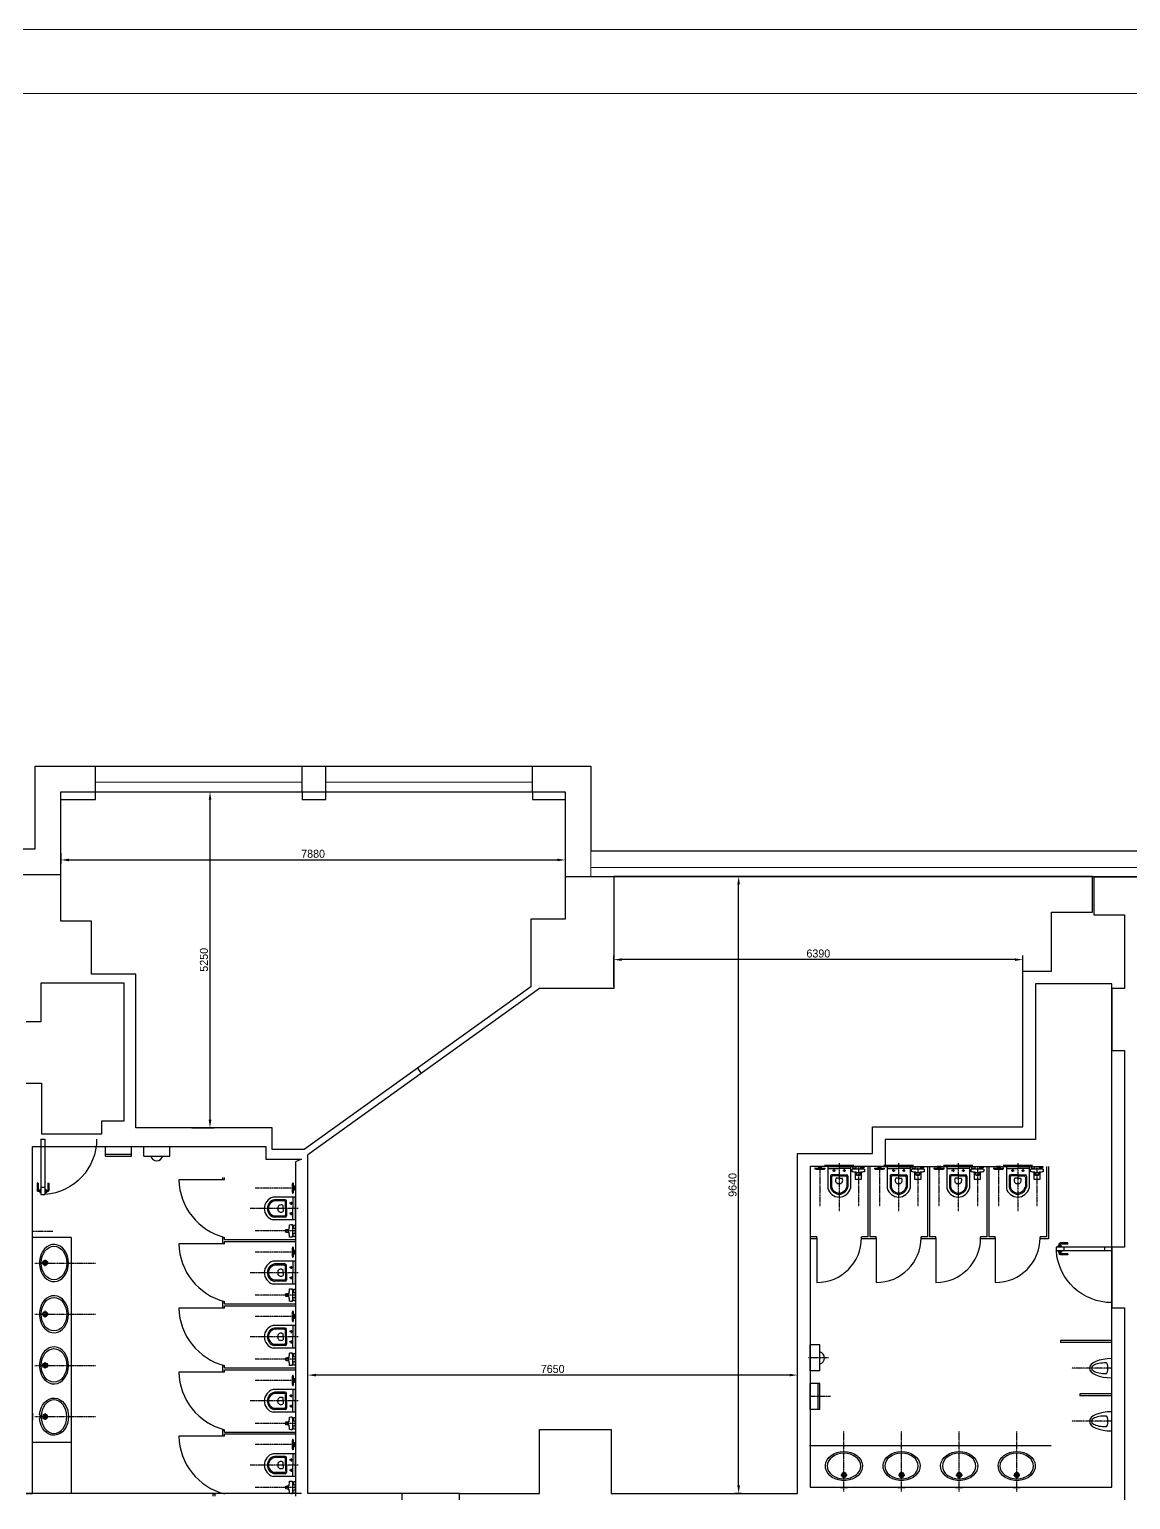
# Model space of a CAD drawing. Header units: millimetres. Extents: x 1179129 to 1254729, y -52846 to 614.
# Drawn here: x 1205287 to 1222490, y -22354 to 614 of the extents above; entities that cross this region are included whole.
import ezdxf

# ---------------------------------------------------------------- set-up
doc = ezdxf.new("R2010")
doc.units = ezdxf.units.MM
doc.linetypes.add('DASHDOT2', pattern=[12.7, 6.35, -3.175, 0, -3.175])
doc.layers.add('Qapi', color=7, linetype='Continuous')
doc.layers.add('Santexnika', color=7, linetype='Continuous')

msp = doc.modelspace()

# ---------------------------------------------------------------- linework, layer by layer
at = {"color": 0, "lineweight": -2, "transparency": 16777216}
for p, q in [((1207822, -11296), (1208171, -11296)), ((1208109, -16421), (1208109, -11421)), ((1205779, -12257), (1205779, -12423)), ((1205904, -12361), (1213534, -12361)), ((1213659, -12257), (1213659, -12423)), ((1216413, -12618), (1216305, -12618)), ((1216367, -22133), (1216367, -12743)), ((1214417, -14336), (1214417, -13856)), ((1220682, -13918), (1214542, -13918)), ((1220807, -14658), (1220807, -13856)), ((1207822, -16546), (1208171, -16546)), ((1209637, -20825), (1209637, -20347)), ((1217162, -20409), (1209762, -20409)), ((1217287, -20825), (1217287, -20347)), ((1216413, -22258), (1216305, -22258))]:
    msp.add_line(p, q, dxfattribs=at)
for p, q in [((1209637, -22258), (1209637, -16968)), ((1211107, -22258), (1209637, -22258))]:
    msp.add_line(p, q)
at = {"color": 251, "lineweight": 5, "true_color": 0x636466}
msp.add_lwpolyline([(1179129, -52846), (1254729, -52846), (1254729, 614), (1179129, 614), (1179129, -52846)], dxfattribs=at)
msp.add_lwpolyline([(1180129, -51846), (1253729, -51846), (1253729, -386), (1180129, -386)], close=True, dxfattribs=at)
msp.add_lwpolyline([(1197567, -12188), (1205379, -12188), (1205379, -10896), (1214059, -10896), (1214059, -12218), (1232267, -12218), (1232267, -19288), (1234657, -19288), (1234657, -17368), (1234657, -17368, -1.008634), (1248694, -17534), (1248694, -20980), (1252096, -20980), (1252096, -30710)], format="xyb")
at = {"color": 1, "lineweight": 30}
msp.add_lwpolyline([(1197967, -12588), (1205779, -12588), (1205779, -11296), (1213659, -11296), (1213659, -12618), (1231867, -12618), (1231867, -19688), (1234697, -19688), (1234697, -17768), (1235077, -17768), (1235058, -17523, -1.020731), (1248294, -17530), (1248294, -21380), (1251696, -21380), (1251696, -30310)], format="xyb", dxfattribs=at)
for points in [[(1206319, -11296), (1206319, -10896)], [(1209549, -11296), (1209549, -10896)], [(1209919, -11296), (1209919, -10896)], [(1213149, -11296), (1213149, -10896)], [(1209579, -16886), (1209079, -16886), (1209079, -16546), (1206949, -16546), (1206949, -14146), (1206259, -14146), (1206259, -13316), (1205779, -13316), (1205779, -11416), (1206319, -11416), (1206319, -11296), (1209549, -11296), (1209549, -11416), (1209919, -11416), (1209919, -11296), (1213149, -11296), (1213149, -11416), (1213659, -11416), (1213659, -13286), (1213119, -13286)], [(1212007, -22258), (1213257, -22258), (1213257, -21258), (1214377, -21258), (1214377, -22258), (1217287, -22258), (1217287, -16948), (1218457, -16948), (1218457, -16528), (1220807, -16528), (1220807, -14098), (1221257, -14098), (1221257, -13178), (1221897, -13178), (1221897, -12618), (1214417, -12618), (1214417, -14368), (1213257, -14368), (1209637, -16968)], [(1229867, -12628), (1221917, -12628), (1221917, -13218), (1222397, -13218), (1222397, -14368), (1222197, -14368), (1222197, -15338), (1222397, -15338), (1222397, -18408), (1222197, -18408), (1222197, -19358), (1222397, -19358), (1222397, -22358)], [(1213119, -13286), (1213119, -14344)], [(1205237, -15848), (1205477, -15848), (1205477, -16438), (1205477, -16638), (1206417, -16638), (1206417, -16438), (1206767, -16438), (1206767, -14288), (1205467, -14288), (1205467, -14888), (1205237, -14888)], [(1213119, -14344), (1209579, -16886)], [(1213257, -14368), (1209637, -16968)], [(1222197, -14368), (1222197, -14298), (1221007, -14298), (1221007, -16728), (1218657, -16728), (1218657, -17148), (1217487, -17148), (1217487, -22158), (1222197, -22158), (1222197, -14368)], [(1211349, -15615), (1211407, -15696)], [(1209537, -22258), (1205237, -22258), (1205337, -22258), (1205337, -16838), (1205337, -16838), (1208979, -16838), (1208979, -16838), (1208979, -17038), (1209537, -17038), (1209446, -17079), (1209446, -22299)], [(1218657, -17148), (1221007, -17148)], [(1212007, -22358), (1212007, -22258), (1211107, -22258), (1211107, -22358)]]:
    msp.add_lwpolyline(points)
at = {"color": 5, "lineweight": 5}
for points in [[(1209549, -11146), (1206319, -11146)], [(1213149, -11146), (1209919, -11146)], [(1232017, -19288), (1232017, -12478), (1214059, -12478)]]:
    msp.add_lwpolyline(points, dxfattribs=at)
at = {"lineweight": 5}
msp.add_lwpolyline([(1214059, -12218), (1214059, -12618), (1214417, -12618)], dxfattribs=at)
at = {"color": 0, "transparency": 16777216}
for points in [[(1208088, -11421), (1208130, -11421), (1208109, -11296)], [(1205904, -12340), (1205904, -12381), (1205779, -12361)], [(1213534, -12340), (1213534, -12381), (1213659, -12361)], [(1216346, -12743), (1216388, -12743), (1216367, -12618)], [(1214542, -13898), (1214542, -13939), (1214417, -13918)], [(1220682, -13898), (1220682, -13939), (1220807, -13918)], [(1208088, -16421), (1208130, -16421), (1208109, -16546)], [(1209762, -20389), (1209762, -20430), (1209637, -20409)], [(1217162, -20389), (1217162, -20430), (1217287, -20409)], [(1216346, -22133), (1216388, -22133), (1216367, -22258)]]:
    msp.add_solid(points, dxfattribs=at)
at = {"layer": 'Qapi'}
for p, q in [((1205468, -16721), (1205530, -16721)), ((1205468, -16721), (1205530, -16721)), ((1205468, -16721), (1205468, -17587)), ((1205530, -16721), (1205530, -17587)), ((1205468, -16836), (1205530, -16836)), ((1205468, -17472), (1205530, -17472)), ((1205468, -17587), (1205530, -17587)), ((1205468, -17587), (1205530, -17587)), ((1221330, -18408), (1221330, -18470)), ((1221330, -18408), (1221330, -18470)), ((1222197, -18408), (1221330, -18408)), ((1222197, -18470), (1221330, -18470)), ((1221446, -18408), (1221446, -18470)), ((1222081, -18408), (1222081, -18470)), ((1222197, -18408), (1222197, -18470)), ((1222197, -18408), (1222197, -18470))]:
    msp.add_line(p, q, dxfattribs=at)
at = {"layer": 'Qapi', "linetype": 'Continuous'}
for p, q in [((1205424, -17410), (1205406, -17410)), ((1205406, -17410), (1205406, -17525)), ((1205424, -17410), (1205424, -17525)), ((1205575, -17410), (1205575, -17525)), ((1205575, -17410), (1205593, -17410)), ((1205593, -17410), (1205593, -17525)), ((1205450, -17525), (1205424, -17525)), ((1205450, -17543), (1205424, -17543)), ((1205450, -17543), (1205424, -17543)), ((1205450, -17543), (1205424, -17543)), ((1205468, -17507), (1205450, -17507)), ((1205450, -17507), (1205450, -17561)), ((1205450, -17507), (1205450, -17561)), ((1205468, -17561), (1205450, -17561)), ((1205530, -17507), (1205548, -17507)), ((1205530, -17561), (1205548, -17561)), ((1205548, -17507), (1205548, -17561)), ((1205548, -17507), (1205548, -17561)), ((1205548, -17525), (1205575, -17525)), ((1205548, -17543), (1205575, -17543)), ((1205548, -17543), (1205575, -17543)), ((1205548, -17543), (1205575, -17543)), ((1221375, -18390), (1221375, -18363)), ((1221375, -18390), (1221375, -18363)), ((1221375, -18390), (1221375, -18363)), ((1221508, -18345), (1221393, -18345)), ((1221508, -18363), (1221393, -18363)), ((1221393, -18390), (1221393, -18363)), ((1221508, -18363), (1221508, -18345)), ((1221357, -18408), (1221357, -18390)), ((1221410, -18390), (1221357, -18390)), ((1221410, -18390), (1221357, -18390)), ((1221357, -18470), (1221357, -18488)), ((1221410, -18488), (1221357, -18488)), ((1221410, -18488), (1221357, -18488)), ((1221375, -18488), (1221375, -18514)), ((1221375, -18488), (1221375, -18514)), ((1221375, -18488), (1221375, -18514)), ((1221393, -18488), (1221393, -18514)), ((1221508, -18514), (1221393, -18514)), ((1221508, -18532), (1221393, -18532)), ((1221410, -18408), (1221410, -18390)), ((1221410, -18470), (1221410, -18488)), ((1221508, -18514), (1221508, -18532))]:
    msp.add_line(p, q, dxfattribs=at)
at = {"layer": 'Qapi', "extrusion": (0, 0, -1)}
for centre, start, end in [((-1205468, -16721), -180, -94.1065), ((-1222197, -18408), -90, -4.1065)]:
    msp.add_arc(centre, 869, start, end, dxfattribs=at)
at = {"layer": 'Qapi', "linetype": 'Continuous', "extrusion": (0, 0, -1)}
for centre, start, end in [((-1205424, -17525), -90, 0), ((-1205575, -17525), -180, -90), ((-1221393, -18363), 0, 90), ((-1221393, -18514), -90, 0)]:
    msp.add_arc(centre, 17.8, start, end, dxfattribs=at)
at = {"layer": 'Santexnika', "ltscale": 6}
for p, q in [((1206474, -16987), (1206474, -16838)), ((1206474, -16838), (1206880, -16838)), ((1206474, -16960), (1206880, -16960)), ((1206474, -16987), (1206880, -16987)), ((1206880, -16987), (1206880, -16838)), ((1207074, -16987), (1207074, -16838)), ((1207074, -16838), (1207480, -16838)), ((1207074, -16987), (1207480, -16987)), ((1207480, -16987), (1207480, -16838)), ((1217637, -19938), (1217487, -19938)), ((1217487, -20344), (1217487, -19938)), ((1217637, -20344), (1217637, -19938)), ((1217637, -20344), (1217487, -20344)), ((1217637, -20538), (1217487, -20538)), ((1217487, -20944), (1217487, -20538)), ((1217609, -20944), (1217609, -20538)), ((1217637, -20944), (1217637, -20538)), ((1217637, -20944), (1217487, -20944))]:
    msp.add_line(p, q, dxfattribs=at)
at = {"layer": 'Santexnika'}
for p, q in [((1217562, -17176), (1217712, -17176)), ((1217562, -17186), (1217572, -17186)), ((1217572, -17176), (1217572, -17193)), ((1217572, -17193), (1217702, -17193)), ((1217666, -17148), (1217608, -17148)), ((1217615, -17165), (1217659, -17165)), ((1217621, -17176), (1217621, -17165)), ((1217653, -17176), (1217653, -17165)), ((1217702, -17176), (1217702, -17193)), ((1217702, -17186), (1217712, -17186)), ((1217707, -17128), (1218167, -17128)), ((1217760, -17148), (1218115, -17148)), ((1217760, -17148), (1217760, -17490)), ((1217760, -17180), (1217937, -17180)), ((1217834, -17211), (1217880, -17211)), ((1217856, -17189), (1217856, -17233)), ((1218115, -17180), (1217937, -17180)), ((1217995, -17211), (1218041, -17211)), ((1218017, -17189), (1218017, -17233)), ((1218115, -17148), (1218115, -17490)), ((1218144, -17148), (1218330, -17148)), ((1218152, -17175), (1218195, -17175)), ((1218157, -17189), (1218157, -17175)), ((1218190, -17186), (1218190, -17175)), ((1218322, -17175), (1218279, -17175)), ((1218284, -17186), (1218284, -17175)), ((1218317, -17189), (1218317, -17175)), ((1218387, -17148), (1218387, -18248)), ((1218417, -17148), (1218417, -18248)), ((1218492, -17176), (1218642, -17176)), ((1218492, -17186), (1218502, -17186)), ((1218502, -17176), (1218502, -17193)), ((1218502, -17193), (1218632, -17193)), ((1218596, -17148), (1218538, -17148)), ((1218545, -17165), (1218589, -17165)), ((1218551, -17176), (1218551, -17165)), ((1218583, -17176), (1218583, -17165)), ((1218632, -17176), (1218632, -17193)), ((1218632, -17186), (1218642, -17186)), ((1218637, -17128), (1219097, -17128)), ((1218690, -17148), (1219045, -17148)), ((1218690, -17148), (1218690, -17490)), ((1218690, -17180), (1218867, -17180)), ((1218764, -17211), (1218810, -17211)), ((1218786, -17189), (1218786, -17233)), ((1219045, -17180), (1218867, -17180)), ((1218925, -17211), (1218971, -17211)), ((1218947, -17189), (1218947, -17233)), ((1219045, -17148), (1219045, -17490)), ((1219074, -17148), (1219260, -17148)), ((1219082, -17175), (1219125, -17175)), ((1219087, -17189), (1219087, -17175)), ((1219120, -17186), (1219120, -17175)), ((1219252, -17175), (1219209, -17175)), ((1219214, -17186), (1219214, -17175)), ((1219247, -17189), (1219247, -17175)), ((1219317, -17148), (1219317, -18248)), ((1219347, -17148), (1219347, -18248)), ((1219422, -17176), (1219572, -17176)), ((1219422, -17186), (1219432, -17186)), ((1219432, -17176), (1219432, -17193)), ((1219432, -17193), (1219562, -17193)), ((1219526, -17148), (1219468, -17148)), ((1219475, -17165), (1219519, -17165)), ((1219481, -17176), (1219481, -17165)), ((1219513, -17176), (1219513, -17165)), ((1219562, -17176), (1219562, -17193)), ((1219562, -17186), (1219572, -17186)), ((1219567, -17128), (1220027, -17128)), ((1219620, -17148), (1219975, -17148)), ((1219620, -17148), (1219620, -17490)), ((1219620, -17180), (1219797, -17180)), ((1219694, -17211), (1219740, -17211)), ((1219716, -17189), (1219716, -17233)), ((1219975, -17180), (1219797, -17180)), ((1219855, -17211), (1219901, -17211)), ((1219877, -17189), (1219877, -17233)), ((1219975, -17148), (1219975, -17490)), ((1220004, -17148), (1220190, -17148)), ((1220012, -17175), (1220055, -17175)), ((1220017, -17189), (1220017, -17175)), ((1220050, -17186), (1220050, -17175)), ((1220182, -17175), (1220139, -17175)), ((1220144, -17186), (1220144, -17175)), ((1220177, -17189), (1220177, -17175)), ((1220247, -17148), (1220247, -18248)), ((1220247, -17148), (1220247, -18248)), ((1220277, -17148), (1220277, -18248)), ((1220277, -17148), (1220277, -18248)), ((1220352, -17176), (1220502, -17176)), ((1220352, -17186), (1220362, -17186)), ((1220362, -17176), (1220362, -17193)), ((1220362, -17193), (1220492, -17193)), ((1220456, -17148), (1220398, -17148)), ((1220405, -17165), (1220449, -17165)), ((1220411, -17176), (1220411, -17165)), ((1220443, -17176), (1220443, -17165)), ((1220492, -17176), (1220492, -17193)), ((1220492, -17186), (1220502, -17186)), ((1220497, -17128), (1220957, -17128)), ((1220550, -17148), (1220905, -17148)), ((1220550, -17148), (1220550, -17490)), ((1220550, -17180), (1220727, -17180)), ((1220624, -17211), (1220670, -17211)), ((1220646, -17189), (1220646, -17233)), ((1220905, -17180), (1220727, -17180)), ((1220785, -17211), (1220831, -17211)), ((1220807, -17189), (1220807, -17233)), ((1220905, -17148), (1220905, -17490)), ((1220934, -17148), (1221120, -17148)), ((1220942, -17175), (1220985, -17175)), ((1220947, -17189), (1220947, -17175)), ((1220980, -17186), (1220980, -17175)), ((1221112, -17175), (1221069, -17175)), ((1221074, -17186), (1221074, -17175)), ((1221107, -17189), (1221107, -17175)), ((1221177, -17148), (1221177, -18248)), ((1221207, -17148), (1221207, -18278)), ((1208337, -17357), (1207622, -17357)), ((1208307, -17357), (1208307, -17321)), ((1208337, -17357), (1208307, -17357)), ((1208337, -17357), (1208337, -17321)), ((1209408, -17422), (1209391, -17422)), ((1209391, -17422), (1209391, -17551)), ((1209398, -17412), (1209398, -17422)), ((1209408, -17412), (1209408, -17562)), ((1217802, -17303), (1217802, -17471)), ((1217818, -17319), (1217818, -17470)), ((1217937, -17282), (1217823, -17282)), ((1217937, -17297), (1217839, -17297)), ((1217937, -17333), (1217891, -17333)), ((1217937, -17282), (1218051, -17282)), ((1217937, -17297), (1218035, -17297)), ((1217937, -17333), (1217983, -17333)), ((1218056, -17319), (1218056, -17470)), ((1218072, -17303), (1218072, -17471)), ((1218258, -17251), (1218216, -17251)), ((1218732, -17303), (1218732, -17471)), ((1218748, -17319), (1218748, -17470)), ((1218867, -17282), (1218753, -17282)), ((1218867, -17297), (1218769, -17297)), ((1218867, -17333), (1218821, -17333)), ((1218867, -17282), (1218981, -17282)), ((1218867, -17297), (1218965, -17297)), ((1218867, -17333), (1218913, -17333)), ((1218986, -17319), (1218986, -17470)), ((1219002, -17303), (1219002, -17471)), ((1219188, -17251), (1219146, -17251)), ((1219662, -17303), (1219662, -17471)), ((1219678, -17319), (1219678, -17470)), ((1219797, -17282), (1219683, -17282)), ((1219797, -17297), (1219699, -17297)), ((1219797, -17333), (1219751, -17333)), ((1219797, -17282), (1219911, -17282)), ((1219797, -17297), (1219895, -17297)), ((1219797, -17333), (1219843, -17333)), ((1219916, -17319), (1219916, -17470)), ((1219932, -17303), (1219932, -17471)), ((1220118, -17251), (1220076, -17251)), ((1220592, -17303), (1220592, -17471)), ((1220608, -17319), (1220608, -17470)), ((1220727, -17282), (1220613, -17282)), ((1220727, -17297), (1220629, -17297)), ((1220727, -17333), (1220681, -17333)), ((1220727, -17282), (1220841, -17282)), ((1220727, -17297), (1220825, -17297)), ((1220727, -17333), (1220773, -17333)), ((1220846, -17319), (1220846, -17470)), ((1220862, -17303), (1220862, -17471)), ((1221048, -17251), (1221006, -17251)), ((1209437, -17629), (1209095, -17629)), ((1209282, -17671), (1209114, -17671)), ((1209408, -17551), (1209391, -17551)), ((1209398, -17551), (1209398, -17562)), ((1209405, -17629), (1209405, -17807)), ((1209408, -17470), (1209419, -17470)), ((1209408, -17503), (1209419, -17503)), ((1209419, -17465), (1209419, -17508)), ((1209437, -17516), (1209437, -17457)), ((1209437, -17629), (1209437, -17984)), ((1209266, -17688), (1209115, -17688)), ((1209251, -17807), (1209251, -17760)), ((1209251, -17807), (1209251, -17853)), ((1209287, -17807), (1209287, -17709)), ((1209287, -17807), (1209287, -17904)), ((1209303, -17807), (1209303, -17692)), ((1209303, -17807), (1209303, -17921)), ((1209395, -17725), (1209352, -17725)), ((1209395, -17887), (1209352, -17887)), ((1209374, -17704), (1209374, -17749)), ((1209374, -17865), (1209374, -17910)), ((1209405, -17984), (1209405, -17807)), ((1209437, -17984), (1209095, -17984)), ((1209282, -17942), (1209114, -17942)), ((1209266, -17925), (1209115, -17925)), ((1209333, -18178), (1209333, -18135)), ((1209396, -18077), (1209409, -18077)), ((1209398, -18110), (1209409, -18110)), ((1209409, -18071), (1209409, -18115)), ((1209437, -18064), (1209437, -18250)), ((1205937, -18258), (1205337, -18258)), ((1205937, -18258), (1205937, -21458)), ((1208337, -18359), (1207622, -18359)), ((1208307, -18359), (1208307, -18257)), ((1208307, -18257), (1208337, -18257)), ((1208337, -18359), (1208307, -18359)), ((1208337, -18293), (1208337, -18257)), ((1208337, -18293), (1209437, -18293)), ((1208337, -18359), (1208337, -18323)), ((1208337, -18323), (1209437, -18323)), ((1209396, -18237), (1209409, -18237)), ((1209398, -18204), (1209409, -18204)), ((1209409, -18242), (1209409, -18198)), ((1217587, -18248), (1217487, -18248)), ((1217587, -18278), (1217487, -18278)), ((1217587, -18278), (1217587, -18248)), ((1217587, -18263), (1217587, -18963)), ((1218387, -18248), (1218287, -18248)), ((1218287, -18278), (1218287, -18248)), ((1218517, -18278), (1218287, -18278)), ((1218517, -18248), (1218417, -18248)), ((1218517, -18278), (1218517, -18248)), ((1218517, -18263), (1218517, -18963)), ((1219317, -18248), (1219217, -18248)), ((1219217, -18278), (1219217, -18248)), ((1219447, -18278), (1219217, -18278)), ((1219447, -18248), (1219347, -18248)), ((1219447, -18278), (1219447, -18248)), ((1219447, -18263), (1219447, -18963)), ((1220247, -18248), (1220147, -18248)), ((1220147, -18278), (1220147, -18248)), ((1220377, -18278), (1220147, -18278)), ((1220377, -18248), (1220277, -18248)), ((1220377, -18278), (1220377, -18248)), ((1220377, -18263), (1220377, -18278)), ((1220377, -18263), (1220377, -18963)), ((1221177, -18248), (1221077, -18248)), ((1221077, -18278), (1221077, -18248)), ((1221207, -18278), (1221077, -18278)), ((1205337, -18713), (1205337, -18603)), ((1209408, -18424), (1209391, -18424)), ((1209391, -18424), (1209391, -18553)), ((1209408, -18553), (1209391, -18553)), ((1209398, -18414), (1209398, -18424)), ((1209398, -18553), (1209398, -18564)), ((1209408, -18414), (1209408, -18564)), ((1209408, -18472), (1209419, -18472)), ((1209408, -18505), (1209419, -18505)), ((1209419, -18467), (1209419, -18510)), ((1209437, -18518), (1209437, -18459)), ((1205445, -18627), (1205449, -18627)), ((1205445, -18688), (1205449, -18688)), ((1205449, -18688), (1205449, -18627)), ((1205484, -18658), (1205581, -18658)), ((1205531, -18707), (1205531, -18607)), ((1209437, -18631), (1209095, -18631)), ((1209282, -18673), (1209114, -18673)), ((1209266, -18690), (1209115, -18690)), ((1209251, -18809), (1209251, -18762)), ((1209251, -18809), (1209251, -18855)), ((1209287, -18809), (1209287, -18711)), ((1209287, -18809), (1209287, -18906)), ((1209303, -18809), (1209303, -18694)), ((1209303, -18809), (1209303, -18923)), ((1209395, -18727), (1209352, -18727)), ((1209374, -18706), (1209374, -18751)), ((1209405, -18631), (1209405, -18809)), ((1209405, -18986), (1209405, -18809)), ((1209437, -18631), (1209437, -18986)), ((1209437, -18986), (1209095, -18986)), ((1209282, -18944), (1209114, -18944)), ((1209266, -18927), (1209115, -18927)), ((1209395, -18889), (1209352, -18889)), ((1209374, -18867), (1209374, -18912)), ((1208307, -19361), (1208307, -19259)), ((1208307, -19259), (1208337, -19259)), ((1208337, -19295), (1208337, -19259)), ((1209333, -19180), (1209333, -19137)), ((1209396, -19079), (1209409, -19079)), ((1209396, -19239), (1209409, -19239)), ((1209398, -19112), (1209409, -19112)), ((1209398, -19206), (1209409, -19206)), ((1209409, -19073), (1209409, -19117)), ((1209409, -19244), (1209409, -19200)), ((1209437, -19066), (1209437, -19252)), ((1205337, -19513), (1205337, -19403)), ((1205445, -19427), (1205449, -19427)), ((1205445, -19488), (1205449, -19488)), ((1205449, -19488), (1205449, -19427)), ((1205484, -19458), (1205581, -19458)), ((1205531, -19507), (1205531, -19407)), ((1208337, -19361), (1207622, -19361)), ((1208337, -19361), (1208307, -19361)), ((1208337, -19295), (1209437, -19295)), ((1208337, -19361), (1208337, -19325)), ((1208337, -19325), (1209437, -19325)), ((1209408, -19426), (1209391, -19426)), ((1209391, -19426), (1209391, -19555)), ((1209398, -19416), (1209398, -19426)), ((1209408, -19416), (1209408, -19566)), ((1209408, -19474), (1209419, -19474)), ((1209408, -19507), (1209419, -19507)), ((1209419, -19469), (1209419, -19512)), ((1209437, -19520), (1209437, -19461)), ((1209437, -19633), (1209095, -19633)), ((1209282, -19675), (1209114, -19675)), ((1209266, -19692), (1209115, -19692)), ((1209287, -19811), (1209287, -19713)), ((1209303, -19811), (1209303, -19696)), ((1209395, -19729), (1209352, -19729)), ((1209374, -19708), (1209374, -19753)), ((1209408, -19555), (1209391, -19555)), ((1209398, -19555), (1209398, -19566)), ((1209405, -19633), (1209405, -19811)), ((1209437, -19633), (1209437, -19988)), ((1209282, -19946), (1209114, -19946)), ((1209266, -19929), (1209115, -19929)), ((1209251, -19811), (1209251, -19764)), ((1209251, -19811), (1209251, -19857)), ((1209287, -19811), (1209287, -19908)), ((1209303, -19811), (1209303, -19925)), ((1209395, -19891), (1209352, -19891)), ((1209374, -19869), (1209374, -19914)), ((1209405, -19988), (1209405, -19811)), ((1222197, -19871), (1221397, -19871)), ((1221397, -19871), (1221397, -19901)), ((1222197, -19901), (1221397, -19901)), ((1205337, -20313), (1205337, -20203)), ((1205531, -20307), (1205531, -20207)), ((1209437, -19988), (1209095, -19988)), ((1209333, -20182), (1209333, -20139)), ((1209396, -20081), (1209409, -20081)), ((1209398, -20114), (1209409, -20114)), ((1209398, -20208), (1209409, -20208)), ((1209409, -20075), (1209409, -20119)), ((1209409, -20246), (1209409, -20202)), ((1209437, -20068), (1209437, -20254)), ((1222197, -20451), (1222197, -20151)), ((1205445, -20227), (1205449, -20227)), ((1205445, -20288), (1205449, -20288)), ((1205449, -20288), (1205449, -20227)), ((1205484, -20258), (1205581, -20258)), ((1208337, -20363), (1207622, -20363)), ((1208307, -20363), (1208307, -20261)), ((1208307, -20261), (1208337, -20261)), ((1208337, -20363), (1208307, -20363)), ((1208337, -20297), (1208337, -20261)), ((1208337, -20297), (1209437, -20297)), ((1208337, -20363), (1208337, -20327)), ((1208337, -20327), (1209437, -20327)), ((1209408, -20428), (1209391, -20428)), ((1209391, -20428), (1209391, -20557)), ((1209396, -20241), (1209409, -20241)), ((1209398, -20418), (1209398, -20428)), ((1209408, -20418), (1209408, -20568)), ((1209437, -20635), (1209095, -20635)), ((1209408, -20557), (1209391, -20557)), ((1209398, -20557), (1209398, -20568)), ((1209405, -20635), (1209405, -20813)), ((1209408, -20476), (1209419, -20476)), ((1209408, -20509), (1209419, -20509)), ((1209419, -20471), (1209419, -20514)), ((1209437, -20522), (1209437, -20463)), ((1209437, -20635), (1209437, -20990)), ((1209282, -20677), (1209114, -20677)), ((1209266, -20694), (1209115, -20694)), ((1209251, -20813), (1209251, -20766)), ((1209251, -20813), (1209251, -20859)), ((1209287, -20813), (1209287, -20715)), ((1209287, -20813), (1209287, -20910)), ((1209303, -20813), (1209303, -20698)), ((1209303, -20813), (1209303, -20927)), ((1209395, -20731), (1209352, -20731)), ((1209395, -20893), (1209352, -20893)), ((1209374, -20710), (1209374, -20755)), ((1209374, -20871), (1209374, -20916)), ((1209405, -20990), (1209405, -20813)), ((1221697, -20701), (1221697, -20731)), ((1222197, -20701), (1221697, -20701)), ((1222197, -20731), (1221697, -20731)), ((1205337, -21002), (1205337, -21112)), ((1205445, -21027), (1205449, -21027)), ((1205445, -21088), (1205449, -21088)), ((1205449, -21027), (1205449, -21088)), ((1205484, -21058), (1205581, -21058)), ((1205531, -21008), (1205531, -21108)), ((1209437, -20990), (1209095, -20990)), ((1209282, -20948), (1209114, -20948)), ((1209266, -20931), (1209115, -20931)), ((1209396, -21083), (1209409, -21083)), ((1209398, -21116), (1209409, -21116)), ((1209409, -21077), (1209409, -21121)), ((1209437, -21070), (1209437, -21256)), ((1222197, -21281), (1222197, -20981)), ((1208307, -21365), (1208307, -21263)), ((1208307, -21263), (1208337, -21263)), ((1208337, -21299), (1208337, -21263)), ((1208337, -21299), (1209437, -21299)), ((1208337, -21329), (1209437, -21329)), ((1208337, -21365), (1208337, -21329)), ((1209333, -21184), (1209333, -21141)), ((1209396, -21243), (1209409, -21243)), ((1209398, -21210), (1209409, -21210)), ((1209409, -21248), (1209409, -21204)), ((1208337, -21365), (1207622, -21365)), ((1208337, -21365), (1208307, -21365)), ((1209408, -21430), (1209391, -21430)), ((1209391, -21430), (1209391, -21559)), ((1209408, -21559), (1209391, -21559)), ((1209398, -21420), (1209398, -21430)), ((1209398, -21559), (1209398, -21570)), ((1209408, -21420), (1209408, -21570)), ((1209408, -21478), (1209419, -21478)), ((1209408, -21511), (1209419, -21511)), ((1209419, -21473), (1209419, -21516)), ((1209437, -21524), (1209437, -21465)), ((1221252, -21514), (1217472, -21514)), ((1209437, -21637), (1209095, -21637)), ((1209282, -21679), (1209114, -21679)), ((1209266, -21696), (1209115, -21696)), ((1209251, -21815), (1209251, -21768)), ((1209251, -21815), (1209251, -21861)), ((1209287, -21815), (1209287, -21717)), ((1209287, -21815), (1209287, -21912)), ((1209303, -21815), (1209303, -21700)), ((1209303, -21815), (1209303, -21929)), ((1209395, -21733), (1209352, -21733)), ((1209374, -21712), (1209374, -21757)), ((1209405, -21637), (1209405, -21815)), ((1209405, -21992), (1209405, -21815)), ((1209437, -21637), (1209437, -21992)), ((1209437, -21992), (1209095, -21992)), ((1209282, -21950), (1209114, -21950)), ((1209266, -21933), (1209115, -21933)), ((1209395, -21895), (1209352, -21895)), ((1209374, -21873), (1209374, -21918)), ((1217962, -21970), (1218062, -21970)), ((1218012, -22018), (1218012, -21921)), ((1218862, -21970), (1218962, -21970)), ((1218912, -22018), (1218912, -21921)), ((1219762, -21970), (1219862, -21970)), ((1219812, -22018), (1219812, -21921)), ((1220662, -21970), (1220762, -21970)), ((1220712, -22018), (1220712, -21921)), ((1208157, -22301), (1208157, -22265)), ((1208157, -22265), (1208187, -22265)), ((1208187, -22301), (1208187, -22265)), ((1209333, -22186), (1209333, -22143)), ((1209396, -22085), (1209409, -22085)), ((1209396, -22245), (1209409, -22245)), ((1209398, -22118), (1209409, -22118)), ((1209398, -22212), (1209409, -22212)), ((1209409, -22079), (1209409, -22123)), ((1209409, -22250), (1209409, -22206)), ((1209437, -22072), (1209437, -22258)), ((1217956, -22164), (1218066, -22164)), ((1217981, -22052), (1218042, -22052)), ((1217981, -22056), (1217981, -22052)), ((1218042, -22056), (1218042, -22052)), ((1218856, -22164), (1218966, -22164)), ((1218881, -22052), (1218942, -22052)), ((1218881, -22056), (1218881, -22052)), ((1218942, -22056), (1218942, -22052)), ((1219756, -22164), (1219866, -22164)), ((1219781, -22052), (1219842, -22052)), ((1219781, -22056), (1219781, -22052)), ((1219842, -22056), (1219842, -22052)), ((1220656, -22164), (1220766, -22164)), ((1220681, -22052), (1220742, -22052)), ((1220681, -22056), (1220681, -22052)), ((1220742, -22056), (1220742, -22052))]:
    msp.add_line(p, q, dxfattribs=at)
at = {"layer": 'Santexnika', "color": 26, "linetype": 'DASHDOT2', "true_color": 0x791e15}
for p, q in [((1217637, -17148), (1217637, -17772)), ((1217937, -17098), (1217937, -17848)), ((1218237, -17148), (1218237, -17772)), ((1218567, -17148), (1218567, -17772)), ((1218867, -17098), (1218867, -17848)), ((1219167, -17148), (1219167, -17772)), ((1219497, -17148), (1219497, -17772)), ((1219797, -17098), (1219797, -17848)), ((1220097, -17148), (1220097, -17772)), ((1220427, -17148), (1220427, -17772)), ((1220727, -17098), (1220727, -17848)), ((1221027, -17148), (1221027, -17772)), ((1209437, -17487), (1208813, -17487)), ((1209487, -17807), (1208737, -17807)), ((1205653, -18168), (1205337, -18168)), ((1209437, -18157), (1208813, -18157)), ((1209437, -18489), (1208813, -18489)), ((1205373, -18658), (1206318, -18658)), ((1209487, -18809), (1208737, -18809)), ((1209437, -19159), (1208813, -19159)), ((1205373, -19458), (1206318, -19458)), ((1209437, -19491), (1208813, -19491)), ((1209487, -19811), (1208737, -19811)), ((1209437, -20161), (1208813, -20161)), ((1217773, -20141), (1217457, -20141)), ((1205373, -20258), (1206318, -20258)), ((1222197, -20301), (1221573, -20301)), ((1209437, -20493), (1208813, -20493)), ((1209487, -20813), (1208737, -20813)), ((1217803, -20741), (1217487, -20741)), ((1205373, -21058), (1206318, -21058)), ((1222197, -21131), (1221573, -21131)), ((1209437, -21163), (1208813, -21163)), ((1218012, -22229), (1218012, -21284)), ((1218912, -22229), (1218912, -21284)), ((1219812, -22229), (1219812, -21284)), ((1220712, -22229), (1220712, -21284)), ((1209437, -21495), (1208813, -21495)), ((1209487, -21815), (1208737, -21815)), ((1209437, -22165), (1208813, -22165))]:
    msp.add_line(p, q, dxfattribs=at)
at = {"layer": 'Santexnika', "linetype": 'ByBlock'}
for points in [[(1218187, -17248), (1218187, -17348), (1218287, -17348), (1218287, -17248)], [(1219117, -17248), (1219117, -17348), (1219217, -17348), (1219217, -17248)], [(1220047, -17248), (1220047, -17348), (1220147, -17348), (1220147, -17248)], [(1220977, -17248), (1220977, -17348), (1221077, -17348), (1221077, -17248)]]:
    msp.add_lwpolyline(points, close=True, dxfattribs=at)
at = {"layer": 'Santexnika'}
msp.add_lwpolyline([(1205337, -21458), (1205937, -21458), (1205937, -22258)], dxfattribs=at)
for centre, radius in [((1217856, -17211), 11.1), ((1218017, -17211), 11.1), ((1218786, -17211), 11.1), ((1218947, -17211), 11.1), ((1219716, -17211), 11.1), ((1219877, -17211), 11.1), ((1220646, -17211), 11.1), ((1220807, -17211), 11.1), ((1209373, -17725), 11.1), ((1209373, -17887), 11.1), ((1205532, -18656), 38.7), ((1205530, -18656), 25.1), ((1209373, -18727), 11.1), ((1209373, -18889), 11.1), ((1205532, -19456), 38.7), ((1205530, -19456), 25.1), ((1209373, -19729), 11.1), ((1209373, -19891), 11.1), ((1205532, -20256), 38.7), ((1205530, -20256), 25.1), ((1209373, -20731), 11.1), ((1209373, -20893), 11.1), ((1209373, -21733), 11.1), ((1209373, -21895), 11.1)]:
    msp.add_circle(centre, radius, dxfattribs=at)
at = {"layer": 'Santexnika', "extrusion": (0, 0, -1)}
for centre, radius in [((-1205532, -21059), 38.7), ((-1205530, -21059), 25.1), ((-1218013, -21970), 38.7), ((-1218013, -21971), 25.1), ((-1218913, -21970), 38.7), ((-1218913, -21971), 25.1), ((-1219813, -21970), 38.7), ((-1219813, -21971), 25.1), ((-1220713, -21970), 38.7), ((-1220713, -21971), 25.1)]:
    msp.add_circle(centre, radius, dxfattribs=at)
at = {"layer": 'Santexnika', "ltscale": 6}
for centre, start, end in [((1207277, -16963), -165.4671, -14.5329), ((1217613, -20141), -75.4671, 75.4671)]:
    msp.add_arc(centre, 97.1, start, end, dxfattribs=at)
at = {"layer": 'Santexnika'}
for centre, radius, start, end in [((1217562, -17181), 5, 90, -90), ((1217645, -17142), 37.4, -171.9817, -147.4456), ((1217621, -17159), 8.09, -157.0081, -131.5044), ((1217654, -17159), 8.09, -48.4956, -22.9919), ((1217629, -17142), 37.4, -32.5544, -8.0183), ((1217712, -17181), 5, -90, 90), ((1218492, -17181), 5, 90, -90), ((1218575, -17142), 37.4, -171.9817, -147.4456), ((1218551, -17159), 8.09, -157.0081, -131.5044), ((1218584, -17159), 8.09, -48.4956, -22.9919), ((1218559, -17142), 37.4, -32.5544, -8.0183), ((1218642, -17181), 5, -90, 90), ((1219422, -17181), 5, 90, -90), ((1219505, -17142), 37.4, -171.9817, -147.4456), ((1219481, -17159), 8.09, -157.0081, -131.5044), ((1219514, -17159), 8.09, -48.4956, -22.9919), ((1219489, -17142), 37.4, -32.5544, -8.0183), ((1219572, -17181), 5, -90, 90), ((1220352, -17181), 5, 90, -90), ((1220435, -17142), 37.4, -171.9817, -147.4456), ((1220411, -17159), 8.09, -157.0081, -131.5044), ((1220444, -17159), 8.09, -48.4956, -22.9919), ((1220419, -17142), 37.4, -32.5544, -8.0183), ((1220502, -17181), 5, -90, 90), ((1208570, -17338), 948, 181.1478, 255.7826), ((1209403, -17412), 5, 0, 180), ((1217823, -17303), 21.6, 91.6856, -179.5761), ((1217840, -17319), 21.6, 91.6856, -179.5761), ((1217939, -17365), 57.5, 146.4449, -122.0212), ((1217939, -17337), 82.9, -112.147, -91.6164), ((1217935, -17337), 82.9, -88.3836, -67.853), ((1217935, -17365), 57.5, -57.9788, 33.5551), ((1218034, -17319), 21.6, -0.4239, 88.3144), ((1218051, -17303), 21.6, -0.4239, 88.3144), ((1218753, -17303), 21.6, 91.6856, -179.5761), ((1218770, -17319), 21.6, 91.6856, -179.5761), ((1218869, -17365), 57.5, 146.4449, -122.0212), ((1218869, -17337), 82.9, -112.147, -91.6164), ((1218865, -17337), 82.9, -88.3836, -67.853), ((1218865, -17365), 57.5, -57.9788, 33.5551), ((1218964, -17319), 21.6, -0.4239, 88.3144), ((1218981, -17303), 21.6, -0.4239, 88.3144), ((1219683, -17303), 21.6, 91.6856, -179.5761), ((1219700, -17319), 21.6, 91.6856, -179.5761), ((1219799, -17365), 57.5, 146.4449, -122.0212), ((1219799, -17337), 82.9, -112.147, -91.6164), ((1219795, -17337), 82.9, -88.3836, -67.853), ((1219795, -17365), 57.5, -57.9788, 33.5551), ((1219894, -17319), 21.6, -0.4239, 88.3144), ((1219911, -17303), 21.6, -0.4239, 88.3144), ((1220613, -17303), 21.6, 91.6856, -179.5761), ((1220630, -17319), 21.6, 91.6856, -179.5761), ((1220729, -17365), 57.5, 146.4449, -122.0212), ((1220729, -17337), 82.9, -112.147, -91.6164), ((1220725, -17337), 82.9, -88.3836, -67.853), ((1220725, -17365), 57.5, -57.9788, 33.5551), ((1220824, -17319), 21.6, -0.4239, 88.3144), ((1220841, -17303), 21.6, -0.4239, 88.3144), ((1209142, -17808), 185, 104.768, 179.5676), ((1209145, -17810), 143, 102.6165, 178.2487), ((1209281, -17693), 21.6, 1.6856, 90.4239), ((1209403, -17562), 5, 180, 0), ((1209425, -17470), 8.09, 112.9919, 138.4956), ((1209425, -17503), 8.09, -138.4956, -112.9919), ((1209442, -17494), 37.4, 98.0183, 122.5544), ((1209442, -17479), 37.4, -122.5544, -98.0183), ((1217938, -17443), 185, -165.232, -90.4324), ((1217941, -17440), 143, -167.3835, -91.7513), ((1217941, -17440), 126, -166.3561, -91.707), ((1217933, -17440), 126, -88.293, -13.6439), ((1217936, -17443), 185, -89.5676, -14.768), ((1217933, -17440), 143, -88.2487, -12.6165), ((1218868, -17443), 185, -165.232, -90.4324), ((1218871, -17440), 143, -167.3835, -91.7513), ((1218871, -17440), 126, -166.3561, -91.707), ((1218863, -17440), 126, -88.293, -13.6439), ((1218866, -17443), 185, -89.5676, -14.768), ((1218863, -17440), 143, -88.2487, -12.6165), ((1219798, -17443), 185, -165.232, -90.4324), ((1219801, -17440), 143, -167.3835, -91.7513), ((1219801, -17440), 126, -166.3561, -91.707), ((1219793, -17440), 126, -88.293, -13.6439), ((1219796, -17443), 185, -89.5676, -14.768), ((1219793, -17440), 143, -88.2487, -12.6165), ((1220728, -17443), 185, -165.232, -90.4324), ((1220731, -17440), 143, -167.3835, -91.7513), ((1220731, -17440), 126, -166.3561, -91.707), ((1220723, -17440), 126, -88.293, -13.6439), ((1220726, -17443), 185, -89.5676, -14.768), ((1220723, -17440), 143, -88.2487, -12.6165), ((1209142, -17805), 185, -179.5676, -104.768), ((1209145, -17803), 143, -178.2487, -102.6165), ((1209145, -17810), 126, 103.6439, 178.293), ((1209145, -17803), 126, -178.293, -103.6439), ((1209247, -17809), 82.9, 157.853, 178.3836), ((1209247, -17804), 82.9, -178.3836, -157.853), ((1209219, -17808), 57.5, 56.4449, 147.9788), ((1209219, -17805), 57.5, -147.9788, -56.4449), ((1209266, -17709), 21.6, 1.6856, 90.4239), ((1209266, -17904), 21.6, -90.4239, -1.6856), ((1209281, -17920), 21.6, -90.4239, -1.6856), ((1208570, -18340), 948, 181.1478, 255.7826), ((1217587, -18263), 700, 270, 0), ((1218517, -18263), 700, 270, 0), ((1219447, -18263), 700, 270, 0), ((1220377, -18263), 700, 270, 0), ((1209403, -18414), 5, 0, 180), ((1209403, -18564), 5, 180, 0), ((1209425, -18472), 8.09, 112.9919, 138.4956), ((1209425, -18505), 8.09, -138.4956, -112.9919), ((1209442, -18496), 37.4, 98.0183, 122.5544), ((1209442, -18481), 37.4, -122.5544, -98.0183), ((1209142, -18810), 185, 104.768, 179.5676), ((1209142, -18807), 185, -179.5676, -104.768), ((1209145, -18812), 143, 102.6165, 178.2487), ((1209145, -18805), 143, -178.2487, -102.6165), ((1209145, -18812), 126, 103.6439, 178.293), ((1209145, -18805), 126, -178.293, -103.6439), ((1209247, -18811), 82.9, 157.853, 178.3836), ((1209247, -18806), 82.9, -178.3836, -157.853), ((1209219, -18810), 57.5, 56.4449, 147.9788), ((1209266, -18711), 21.6, 1.6856, 90.4239), ((1209281, -18695), 21.6, 1.6856, 90.4239), ((1209219, -18807), 57.5, -147.9788, -56.4449), ((1209266, -18906), 21.6, -90.4239, -1.6856), ((1209281, -18922), 21.6, -90.4239, -1.6856), ((1208570, -19342), 948, 181.1478, 255.7826), ((1209403, -19416), 5, 0, 180), ((1209425, -19474), 8.09, 112.9919, 138.4956), ((1209425, -19507), 8.09, -138.4956, -112.9919), ((1209442, -19498), 37.4, 98.0183, 122.5544), ((1209442, -19483), 37.4, -122.5544, -98.0183), ((1209142, -19812), 185, 104.768, 179.5676), ((1209145, -19814), 143, 102.6165, 178.2487), ((1209145, -19814), 126, 103.6439, 178.293), ((1209266, -19713), 21.6, 1.6856, 90.4239), ((1209281, -19697), 21.6, 1.6856, 90.4239), ((1209403, -19566), 5, 180, 0), ((1209142, -19809), 185, -179.5676, -104.768), ((1209145, -19807), 143, -178.2487, -102.6165), ((1209145, -19807), 126, -178.293, -103.6439), ((1209247, -19813), 82.9, 157.853, 178.3836), ((1209247, -19808), 82.9, -178.3836, -157.853), ((1209219, -19812), 57.5, 56.4449, 147.9788), ((1209219, -19809), 57.5, -147.9788, -56.4449), ((1209266, -19908), 21.6, -90.4239, -1.6856), ((1209281, -19924), 21.6, -90.4239, -1.6856), ((1208570, -20344), 948, 181.1478, 255.7826), ((1209403, -20418), 5, 0, 180), ((1209142, -20814), 185, 104.768, 179.5676), ((1209403, -20568), 5, 180, 0), ((1209425, -20476), 8.09, 112.9919, 138.4956), ((1209425, -20509), 8.09, -138.4956, -112.9919), ((1209442, -20500), 37.4, 98.0183, 122.5544), ((1209442, -20485), 37.4, -122.5544, -98.0183), ((1209142, -20811), 185, -179.5676, -104.768), ((1209145, -20816), 143, 102.6165, 178.2487), ((1209145, -20809), 143, -178.2487, -102.6165), ((1209145, -20816), 126, 103.6439, 178.293), ((1209145, -20809), 126, -178.293, -103.6439), ((1209247, -20815), 82.9, 157.853, 178.3836), ((1209247, -20810), 82.9, -178.3836, -157.853), ((1209219, -20814), 57.5, 56.4449, 147.9788), ((1209219, -20811), 57.5, -147.9788, -56.4449), ((1209266, -20715), 21.6, 1.6856, 90.4239), ((1209281, -20699), 21.6, 1.6856, 90.4239), ((1209266, -20910), 21.6, -90.4239, -1.6856), ((1209281, -20926), 21.6, -90.4239, -1.6856), ((1208570, -21346), 948, 181.1478, 255.7826), ((1209403, -21420), 5, 0, 180), ((1209403, -21570), 5, 180, 0), ((1209425, -21478), 8.09, 112.9919, 138.4956), ((1209425, -21511), 8.09, -138.4956, -112.9919), ((1209442, -21502), 37.4, 98.0183, 122.5544), ((1209442, -21487), 37.4, -122.5544, -98.0183), ((1209142, -21816), 185, 104.768, 179.5676), ((1209142, -21813), 185, -179.5676, -104.768), ((1209145, -21818), 143, 102.6165, 178.2487), ((1209145, -21811), 143, -178.2487, -102.6165), ((1209145, -21818), 126, 103.6439, 178.293), ((1209145, -21811), 126, -178.293, -103.6439), ((1209247, -21817), 82.9, 157.853, 178.3836), ((1209247, -21812), 82.9, -178.3836, -157.853), ((1209219, -21816), 57.5, 56.4449, 147.9788), ((1209266, -21717), 21.6, 1.6856, 90.4239), ((1209281, -21701), 21.6, 1.6856, 90.4239), ((1209219, -21813), 57.5, -147.9788, -56.4449), ((1209266, -21912), 21.6, -90.4239, -1.6856), ((1209281, -21928), 21.6, -90.4239, -1.6856)]:
    msp.add_arc(centre, radius, start, end, dxfattribs=at)
at = {"layer": 'Santexnika', "extrusion": (0, 0, -1)}
for centre, radius, start, end in [((-1218237, -18058), 873, 83.5005, 96.4995), ((-1218341, -17201), 203, -9.4367, 2.8251), ((-1218240, -17140), 95.7, -20.1457, -4.816), ((-1218157, -17169), 8.09, -48.4956, -22.9919), ((-1218190, -17169), 8.09, -157.0081, -131.5044), ((-1218108, -17140), 95.7, -175.184, -159.8543), ((-1218366, -17140), 95.7, -20.1457, -4.816), ((-1218284, -17169), 8.09, -48.4956, -22.9919), ((-1218317, -17169), 8.09, -157.0081, -131.5044), ((-1218235, -17140), 95.7, -175.184, -159.8543), ((-1218133, -17201), 203, 177.1749, -170.5633), ((-1219167, -18058), 873, 83.5005, 96.4995), ((-1219271, -17201), 203, -9.4367, 2.8251), ((-1219170, -17140), 95.7, -20.1457, -4.816), ((-1219087, -17169), 8.09, -48.4956, -22.9919), ((-1219120, -17169), 8.09, -157.0081, -131.5044), ((-1219038, -17140), 95.7, -175.184, -159.8543), ((-1219296, -17140), 95.7, -20.1457, -4.816), ((-1219214, -17169), 8.09, -48.4956, -22.9919), ((-1219247, -17169), 8.09, -157.0081, -131.5044), ((-1219165, -17140), 95.7, -175.184, -159.8543), ((-1219063, -17201), 203, 177.1749, -170.5633), ((-1220097, -18058), 873, 83.5005, 96.4995), ((-1220201, -17201), 203, -9.4367, 2.8251), ((-1220100, -17140), 95.7, -20.1457, -4.816), ((-1220017, -17169), 8.09, -48.4956, -22.9919), ((-1220050, -17169), 8.09, -157.0081, -131.5044), ((-1219968, -17140), 95.7, -175.184, -159.8543), ((-1220226, -17140), 95.7, -20.1457, -4.816), ((-1220144, -17169), 8.09, -48.4956, -22.9919), ((-1220177, -17169), 8.09, -157.0081, -131.5044), ((-1220095, -17140), 95.7, -175.184, -159.8543), ((-1219993, -17201), 203, 177.1749, -170.5633), ((-1221027, -18058), 873, 83.5005, 96.4995), ((-1221131, -17201), 203, -9.4367, 2.8251), ((-1221030, -17140), 95.7, -20.1457, -4.816), ((-1220947, -17169), 8.09, -48.4956, -22.9919), ((-1220980, -17169), 8.09, -157.0081, -131.5044), ((-1220898, -17140), 95.7, -175.184, -159.8543), ((-1221156, -17140), 95.7, -20.1457, -4.816), ((-1221074, -17169), 8.09, -48.4956, -22.9919), ((-1221107, -17169), 8.09, -157.0081, -131.5044), ((-1221025, -17140), 95.7, -175.184, -159.8543), ((-1220923, -17201), 203, 177.1749, -170.5633), ((-1218415, -13828), 3417, -86.452, -85.3885), ((-1218203, -17251), 12.7, 93.548, -179.8039), ((-1218216, -17255), 3.69, 16.722, 87.4622), ((-1218583, -17254), 371, -4.1243, 0.0652), ((-1218237, -17252), 37.6, -128.9136, -51.0864), ((-1218219, -17287), 3.74, -76.3079, 73.0956), ((-1218237, -17155), 137, -98.1276, -81.8724), ((-1218256, -17287), 3.74, 106.9044, -103.6921), ((-1218271, -17251), 12.7, -0.1961, 86.452), ((-1218258, -17255), 3.69, 92.5378, 163.278), ((-1217891, -17254), 371, 179.9348, -175.8757), ((-1218059, -13828), 3417, -94.6115, -93.548), ((-1219345, -13828), 3417, -86.452, -85.3885), ((-1219133, -17251), 12.7, 93.548, -179.8039), ((-1219146, -17255), 3.69, 16.722, 87.4622), ((-1219513, -17254), 371, -4.1243, 0.0652), ((-1219167, -17252), 37.6, -128.9136, -51.0864), ((-1219149, -17287), 3.74, -76.3079, 73.0956), ((-1219167, -17155), 137, -98.1276, -81.8724), ((-1219186, -17287), 3.74, 106.9044, -103.6921), ((-1219201, -17251), 12.7, -0.1961, 86.452), ((-1219188, -17255), 3.69, 92.5378, 163.278), ((-1218821, -17254), 371, 179.9348, -175.8757), ((-1218989, -13828), 3417, -94.6115, -93.548), ((-1220275, -13828), 3417, -86.452, -85.3885), ((-1220063, -17251), 12.7, 93.548, -179.8039), ((-1220076, -17255), 3.69, 16.722, 87.4622), ((-1220443, -17254), 371, -4.1243, 0.0652), ((-1220097, -17252), 37.6, -128.9136, -51.0864), ((-1220079, -17287), 3.74, -76.3079, 73.0956), ((-1220097, -17155), 137, -98.1276, -81.8724), ((-1220116, -17287), 3.74, 106.9044, -103.6921), ((-1220131, -17251), 12.7, -0.1961, 86.452), ((-1220118, -17255), 3.69, 92.5378, 163.278), ((-1219751, -17254), 371, 179.9348, -175.8757), ((-1219919, -13828), 3417, -94.6115, -93.548), ((-1221205, -13828), 3417, -86.452, -85.3885), ((-1220993, -17251), 12.7, 93.548, -179.8039), ((-1221006, -17255), 3.69, 16.722, 87.4622), ((-1221373, -17254), 371, -4.1243, 0.0652), ((-1221027, -17252), 37.6, -128.9136, -51.0864), ((-1221009, -17287), 3.74, -76.3079, 73.0956), ((-1221027, -17155), 137, -98.1276, -81.8724), ((-1221046, -17287), 3.74, 106.9044, -103.6921), ((-1221061, -17251), 12.7, -0.1961, 86.452), ((-1221048, -17255), 3.69, 92.5378, 163.278), ((-1220681, -17254), 371, 179.9348, -175.8757), ((-1220849, -13828), 3417, -94.6115, -93.548), ((-1209430, -18157), 137, -8.1276, 8.1276), ((-1209333, -18157), 37.6, -38.9136, 38.9136), ((-1209297, -18138), 3.74, 13.6921, 163.0956), ((-1209330, -18503), 371, 85.8757, 90.0652), ((-1209330, -18136), 3.69, 106.722, 177.4622), ((-1209333, -18123), 12.7, -176.452, -89.8039), ((-1212757, -18335), 3417, 3.548, 4.6115), ((-1209384, -18260), 203, 80.5633, 92.8251), ((-1208526, -18157), 873, 173.5005, -173.5005), ((-1209415, -18077), 8.09, 41.5044, 67.0081), ((-1209415, -18110), 8.09, -67.0081, -41.5044), ((-1209445, -18159), 95.7, 69.8543, 85.184), ((-1209445, -18027), 95.7, -85.184, -69.8543), ((-1209297, -18175), 3.74, -163.0956, -13.6921), ((-1209330, -17810), 371, -90.0652, -85.8757), ((-1209330, -18178), 3.69, -177.4622, -106.722), ((-1209333, -18190), 12.7, 89.8039, 176.452), ((-1212757, -17978), 3417, -4.6115, -3.548), ((-1209384, -18053), 203, -92.8251, -80.5633), ((-1209415, -18204), 8.09, 41.5044, 67.0081), ((-1209415, -18237), 8.09, -67.0081, -41.5044), ((-1209445, -18286), 95.7, 69.8543, 85.184), ((-1209445, -18154), 95.7, -85.184, -69.8543), ((-1212757, -19337), 3417, 3.548, 4.6115), ((-1209384, -19262), 203, 80.5633, 92.8251), ((-1208526, -19159), 873, 173.5005, -173.5005), ((-1209430, -19159), 137, -8.1276, 8.1276), ((-1209333, -19159), 37.6, -38.9136, 38.9136), ((-1209297, -19140), 3.74, 13.6921, 163.0956), ((-1209297, -19177), 3.74, -163.0956, -13.6921), ((-1209330, -19505), 371, 85.8757, 90.0652), ((-1209330, -18812), 371, -90.0652, -85.8757), ((-1209330, -19138), 3.69, 106.722, 177.4622), ((-1209330, -19180), 3.69, -177.4622, -106.722), ((-1209333, -19125), 12.7, -176.452, -89.8039), ((-1209333, -19192), 12.7, 89.8039, 176.452), ((-1212757, -18980), 3417, -4.6115, -3.548), ((-1209384, -19055), 203, -92.8251, -80.5633), ((-1209415, -19079), 8.09, 41.5044, 67.0081), ((-1209415, -19112), 8.09, -67.0081, -41.5044), ((-1209415, -19206), 8.09, 41.5044, 67.0081), ((-1209415, -19239), 8.09, -67.0081, -41.5044), ((-1209445, -19161), 95.7, 69.8543, 85.184), ((-1209445, -19029), 95.7, -85.184, -69.8543), ((-1209445, -19288), 95.7, 69.8543, 85.184), ((-1209445, -19156), 95.7, -85.184, -69.8543), ((-1209430, -20161), 137, -8.1276, 8.1276), ((-1209333, -20161), 37.6, -38.9136, 38.9136), ((-1209297, -20142), 3.74, 13.6921, 163.0956), ((-1209297, -20179), 3.74, -163.0956, -13.6921), ((-1209330, -20507), 371, 85.8757, 90.0652), ((-1209330, -19814), 371, -90.0652, -85.8757), ((-1209330, -20140), 3.69, 106.722, 177.4622), ((-1209330, -20182), 3.69, -177.4622, -106.722), ((-1209333, -20127), 12.7, -176.452, -89.8039), ((-1209333, -20194), 12.7, 89.8039, 176.452), ((-1212757, -20339), 3417, 3.548, 4.6115), ((-1212757, -19982), 3417, -4.6115, -3.548), ((-1209384, -20264), 203, 80.5633, 92.8251), ((-1208526, -20161), 873, 173.5005, -173.5005), ((-1209415, -20081), 8.09, 41.5044, 67.0081), ((-1209415, -20114), 8.09, -67.0081, -41.5044), ((-1209415, -20208), 8.09, 41.5044, 67.0081), ((-1209445, -20163), 95.7, 69.8543, 85.184), ((-1209445, -20031), 95.7, -85.184, -69.8543), ((-1209445, -20290), 95.7, 69.8543, 85.184), ((-1209384, -20057), 203, -92.8251, -80.5633), ((-1209415, -20241), 8.09, -67.0081, -41.5044), ((-1209445, -20158), 95.7, -85.184, -69.8543), ((-1209333, -21129), 12.7, -176.452, -89.8039), ((-1212757, -21341), 3417, 3.548, 4.6115), ((-1209384, -21266), 203, 80.5633, 92.8251), ((-1208526, -21163), 873, 173.5005, -173.5005), ((-1209415, -21083), 8.09, 41.5044, 67.0081), ((-1209415, -21116), 8.09, -67.0081, -41.5044), ((-1209445, -21165), 95.7, 69.8543, 85.184), ((-1209445, -21033), 95.7, -85.184, -69.8543), ((-1209430, -21163), 137, -8.1276, 8.1276), ((-1209333, -21163), 37.6, -38.9136, 38.9136), ((-1209297, -21144), 3.74, 13.6921, 163.0956), ((-1209297, -21181), 3.74, -163.0956, -13.6921), ((-1209330, -21509), 371, 85.8757, 90.0652), ((-1209330, -20816), 371, -90.0652, -85.8757), ((-1209330, -21142), 3.69, 106.722, 177.4622), ((-1209330, -21184), 3.69, -177.4622, -106.722), ((-1209333, -21196), 12.7, 89.8039, 176.452), ((-1212757, -20984), 3417, -4.6115, -3.548), ((-1209384, -21059), 203, -92.8251, -80.5633), ((-1209415, -21210), 8.09, 41.5044, 67.0081), ((-1209415, -21243), 8.09, -67.0081, -41.5044), ((-1209445, -21292), 95.7, 69.8543, 85.184), ((-1209445, -21160), 95.7, -85.184, -69.8543), ((-1209430, -22165), 137, -8.1276, 8.1276), ((-1209333, -22165), 37.6, -38.9136, 38.9136), ((-1209297, -22146), 3.74, 13.6921, 163.0956), ((-1209297, -22183), 3.74, -163.0956, -13.6921), ((-1209330, -22511), 371, 85.8757, 90.0652), ((-1209330, -21818), 371, -90.0652, -85.8757), ((-1209330, -22144), 3.69, 106.722, 177.4622), ((-1209330, -22186), 3.69, -177.4622, -106.722), ((-1209333, -22131), 12.7, -176.452, -89.8039), ((-1209333, -22198), 12.7, 89.8039, 176.452), ((-1212757, -22343), 3417, 3.548, 4.6115), ((-1212757, -21986), 3417, -4.6115, -3.548), ((-1209384, -22268), 203, 80.5633, 92.8251), ((-1209384, -22061), 203, -92.8251, -80.5633), ((-1208526, -22165), 873, 173.5005, -173.5005), ((-1209415, -22085), 8.09, 41.5044, 67.0081), ((-1209415, -22118), 8.09, -67.0081, -41.5044), ((-1209415, -22212), 8.09, 41.5044, 67.0081), ((-1209415, -22245), 8.09, -67.0081, -41.5044), ((-1209445, -22167), 95.7, 69.8543, 85.184), ((-1209445, -22035), 95.7, -85.184, -69.8543), ((-1209445, -22294), 95.7, 69.8543, 85.184), ((-1209445, -22162), 95.7, -85.184, -69.8543)]:
    msp.add_arc(centre, radius, start, end, dxfattribs=at)
at = {"layer": 'Santexnika'}
for centre, major_axis, ratio, start_param, end_param in [((1205671, -18658), (0, 290), 0.784483, 1.67479, 1.466803), ((1205671, -19458), (0, 290), 0.784483, 1.67479, 1.466803), ((1205671, -20258), (0, 290), 0.784483, 1.67479, 1.466803), ((1222197, -20301), (-350, 0), 0.428571, 4.712389, 1.570796), ((1222099, -20301), (-221, 0), 0.374986, 4.654388, 1.628798), ((1222112, -20301), (0, 82.6), 0.28758, 3.141593, 0), ((1222197, -21131), (-350, 0), 0.428571, 4.712389, 1.570796), ((1222099, -21131), (-221, 0), 0.374986, 4.654388, 1.628798), ((1222112, -21131), (0, 82.6), 0.28758, 3.141593, 0)]:
    msp.add_ellipse(centre, major_axis=major_axis, ratio=ratio, start_param=start_param, end_param=end_param, dxfattribs=at)
for centre in [(1205671, -18658), (1205671, -19458), (1205671, -20258)]:
    msp.add_ellipse(centre, major_axis=(0, 262), ratio=0.761905, dxfattribs=at)
at = {"layer": 'Santexnika', "extrusion": (0, 0, -1)}
for centre, major_axis in [((1205671, -21058), (0, -290)), ((1218012, -21830), (290, 0)), ((1218912, -21830), (290, 0)), ((1219812, -21830), (290, 0)), ((1220712, -21830), (290, 0))]:
    msp.add_ellipse(centre, major_axis=major_axis, ratio=0.784483, start_param=1.67479, end_param=1.466803, dxfattribs=at)
for centre, major_axis in [((1205671, -21058), (0, -262)), ((1218012, -21830), (262, 0)), ((1218912, -21830), (262, 0)), ((1219812, -21830), (262, 0)), ((1220712, -21830), (262, 0))]:
    msp.add_ellipse(centre, major_axis=major_axis, ratio=0.761905, dxfattribs=at)

# ---------------------------------------------------------------- texts
at = {"color": 0, "transparency": 16777216, "char_height": 125, "attachment_point": 5}
for s, insert in [('7880', (1209719, -12265)), ('6390', (1217612, -13823)), ('7650', (1213462, -20314))]:
    msp.add_mtext(s, dxfattribs=dict(at, insert=insert))
at = {"color": 0, "transparency": 16777216, "char_height": 125, "attachment_point": 5, "rotation": 90}
for s, insert in [('5250', (1208014, -13921)), ('9640', (1216272, -17438))]:
    msp.add_mtext(s, dxfattribs=dict(at, insert=insert))

doc.saveas('drawing.dxf')
